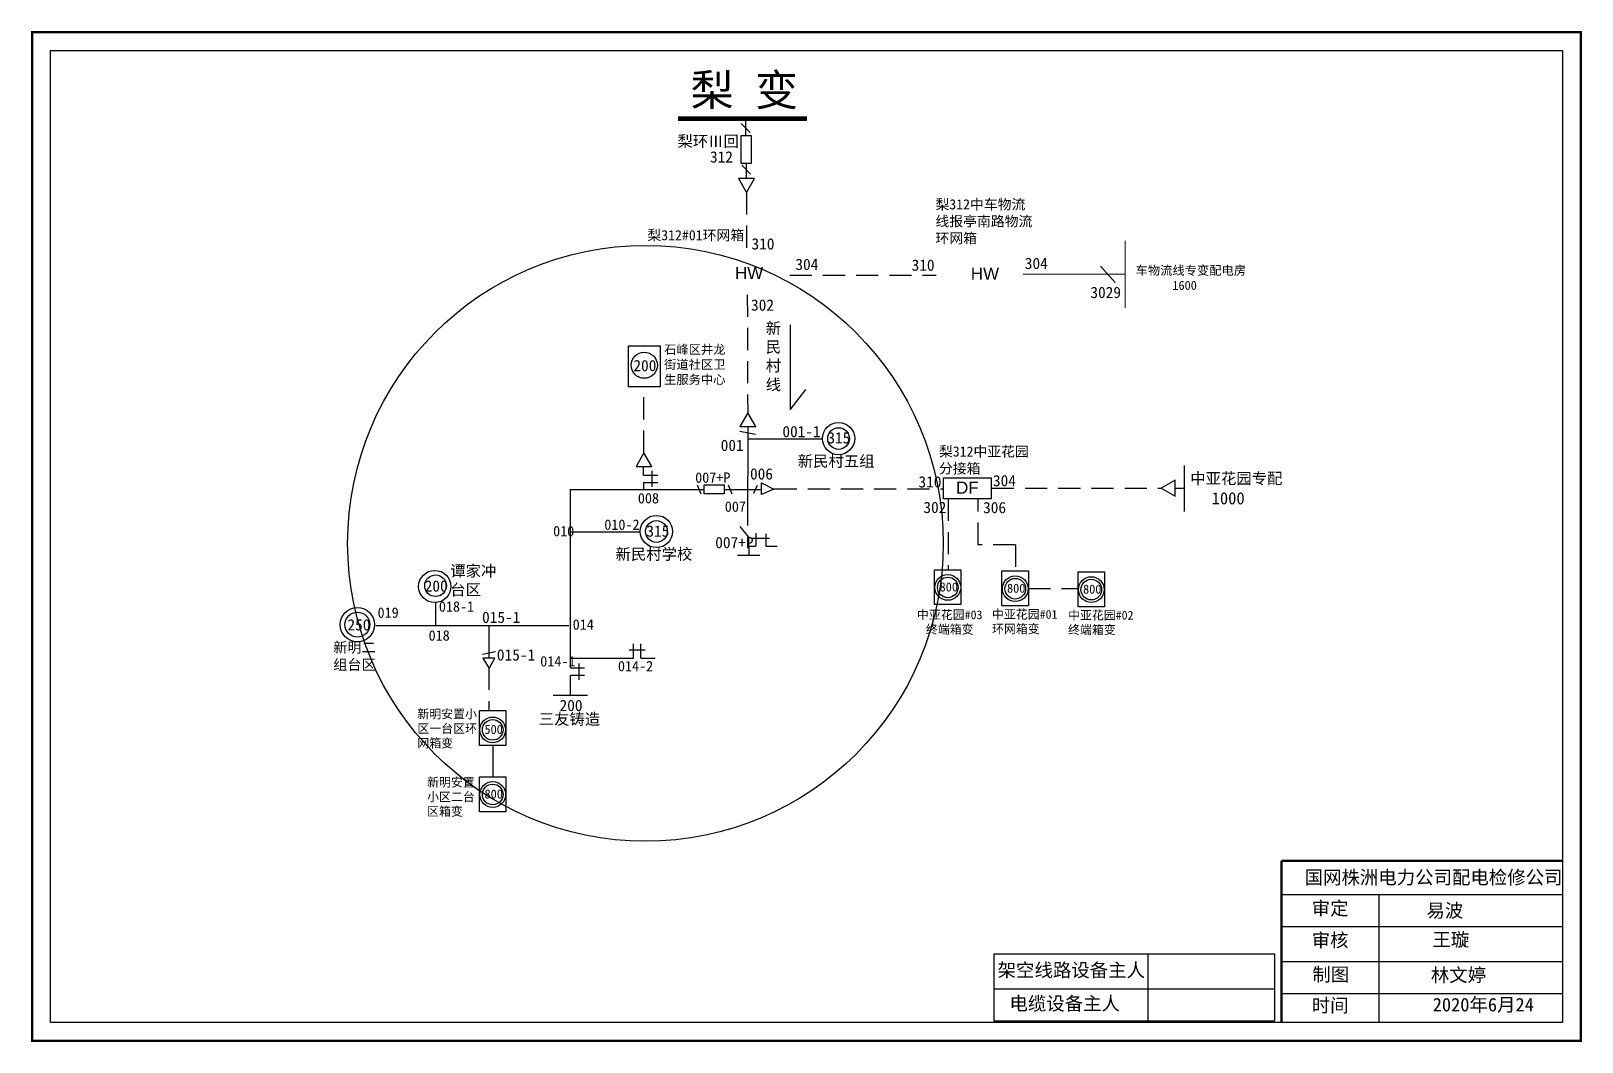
# Model space of a CAD drawing. Extents: x 0 to 344, y 0 to 224.
import ezdxf

# ---------------------------------------------------------------- set-up
doc = ezdxf.new("R2010")
doc.units = 0
doc.header["$LTSCALE"] = 0.774411
doc.linetypes.add('ACAD_ISO02W100', pattern=[15, 12, -3])
doc.linetypes.add('DASHED2', pattern=[9.525, 6.35, -3.175])
doc.layers.get('0').update_dxf_attribs({"linetype": 'CONTINUOUS'})
for name, color, linetype in [('0-RefEdit0', 7, 'CONTINUOUS'), ('Layer2', 1, 'CONTINUOUS'), ('MiniCADViewLayer', 7, 'CONTINUOUS')]:
    doc.layers.add(name, color=color, linetype=linetype)
doc.styles.add('SimSun_txtstyle_2.50_0_0', font='simsun.ttc', dxfattribs={"height": 2.5})
doc.styles.get("Standard").update_dxf_attribs({"font": 'simsun.ttc', "height": 2.5})
doc.styles.add('字体', font='simkai_0.ttf', dxfattribs={"height": 2.5})
doc.styles.add('新宋体_txtstyle_2.00_0_0', font='', dxfattribs={"height": 2})
doc.styles.add('楷体_GB2312_txtstyle_3.00_0_0', font='simkai_0.ttf', dxfattribs={"height": 3})
doc.styles.get('新宋体_txtstyle_2.00_0_0').set_extended_font_data('新宋体')

msp = doc.modelspace()

# ---------------------------------------------------------------- linework, layer by layer
at = {"linetype": 'Continuous'}
for p, q in [((159.37, 201.73), (157.39, 203.72)), ((159.46, 192.44), (157.48, 194.42)), ((158.8, 136.4), (158.79, 114.44)), ((135.7, 125.62), (135.7, 127.54)), ((135.7, 125.62), (138.83, 125.62)), ((135.7, 124.01), (138.83, 124.01)), ((135.7, 124.01), (135.7, 122.42)), ((137.55, 126.61), (137.55, 123.02)), ((119.44, 82.84), (119.44, 122.41)), ((255.66, 122.64), (253.73, 122.64)), ((157.06, 114.23), (159.01, 111.84)), ((159.01, 111.84), (159.04, 107.92)), ((156.56, 107.83), (161.52, 107.83)), ((89.49, 97.37), (89.49, 92.08)), ((119.05, 92.14), (76.24, 92.14)), ((277.37, 32.51), (339.74, 32.51)), ((299.02, 32.5), (299.02, 4.17)), ((277.37, 25.41), (339.74, 25.41)), ((213.45, 19.32), (275.81, 19.32)), ((213.45, 19.32), (213.45, 4.46)), ((247.65, 19.32), (247.65, 4.46)), ((275.81, 19.32), (275.81, 4.46)), ((277.37, 17.65), (339.74, 17.65)), ((213.45, 11.57), (275.81, 11.57)), ((277.37, 10.55), (339.74, 10.55)), ((213.45, 4.46), (275.81, 4.46))]:
    msp.add_line(p, q, dxfattribs=at)
at = {"linetype": 'ACAD_ISO02W100'}
msp.add_line((158.4, 201.11), (158.39, 204.45), dxfattribs=at)
at = {"color": 0, "linetype": 'Continuous'}
for p, q in [((158.49, 194.83), (158.49, 191.47)), ((168.21, 158.97), (168.21, 140.25)), ((168.21, 140.1), (171.7, 144.65)), ((158.81, 133.68), (175.37, 133.68)), ((255.72, 127.77), (255.72, 117.54)), ((99.87, 85.85), (102.77, 86.45)), ((132.46, 86.87), (136.04, 86.87)), ((133.44, 85.01), (133.44, 88.14)), ((135.05, 85.01), (135.05, 88.14)), ((119.43, 82.81), (122.56, 82.81)), ((119.44, 84.99), (133.43, 84.99)), ((121.29, 83.79), (121.29, 80.21)), ((135.04, 84.98), (138.25, 84.98)), ((119.43, 81.2), (122.56, 81.2))]:
    msp.add_line(p, q, dxfattribs=at)
at = {"color": 7, "linetype": 'Continuous', "lineweight": 0, "ltscale": 1.250619}
for p, q in [((242.61, 177.66), (242.61, 162.78)), ((220.02, 170.22), (242.61, 170.22)), ((237.15, 172.03), (240.4, 168.41))]:
    msp.add_line(p, q, dxfattribs=at)
at = {"linetype": 'DASHED2'}
for p, q in [((158.71, 165.68), (158.8, 139.36)), ((135.77, 130.61), (135.77, 145.21))]:
    msp.add_line(p, q, dxfattribs=at)
at = {"color": 0}
for p, q in [((202.26, 125.02), (212.89, 125.02)), ((202.26, 120.36), (202.26, 125.02)), ((212.89, 125.02), (212.89, 120.36)), ((212.89, 120.36), (202.26, 120.36)), ((119.44, 113.06), (134.87, 113.04)), ((101.36, 85.02), (101.36, 92.29)), ((115.59, 76.74), (123.2, 76.74))]:
    msp.add_line(p, q, dxfattribs=at)
at = {"color": 7, "ltscale": 2}
for p, q in [((147.57, 123.48), (148.39, 121.47)), ((154.45, 123.48), (155.26, 121.47))]:
    msp.add_line(p, q, dxfattribs=at)
at = {"linetype": 'Continuous', "ltscale": 2}
for p, q in [((161.89, 121.31), (161.89, 123.91)), ((161.89, 123.91), (164.64, 122.54)), ((164.64, 122.54), (161.89, 121.31))]:
    msp.add_line(p, q, dxfattribs=at)
at = {"color": 0, "linetype": 'DASHED2'}
for p, q in [((164.77, 122.57), (202.29, 122.57)), ((213.03, 122.7), (250.61, 122.7)), ((203.3, 120.36), (203.3, 104.64)), ((210.02, 110.16), (210.02, 120.36)), ((218.27, 110.16), (210.02, 110.16)), ((218.27, 110.16), (218.27, 104.35)), ((221.14, 100.48), (232.17, 100.48)), ((101.34, 82.85), (101.34, 73.38))]:
    msp.add_line(p, q, dxfattribs=at)
msp.add_line((119.39, 81.15), (119.39, 76.74))
at = {"linetype": 'Continuous', "const_width": 0.5}
msp.add_lwpolyline([(-0.12, 223.98), (343.85, 223.98), (343.85, 0.02), (-0.12, 0.02)], close=True, dxfattribs=at)
at = {"linetype": 'Continuous'}
for points in [[(3.93, 219.94), (339.81, 219.94), (339.81, 4.06), (3.93, 4.06)], [(159.61, 201.06), (159.61, 194.8), (157.39, 194.8), (157.39, 201.06)], [(132.33, 154.33), (139.39, 154.33), (139.39, 145.21), (132.33, 145.21)]]:
    msp.add_lwpolyline(points, close=True, dxfattribs=at)
for points, const_width in [([(143.35, 204.79), (171.97, 204.79)], 1), ([(277.34, 40.01), (277.34, 4.28)], 0.5), ([(277.37, 40.01), (339.74, 40.01)], 0.5)]:
    msp.add_lwpolyline(points, dxfattribs=dict(at, const_width=const_width))
at = {"color": 7}
for points in [[(158.56, 188.41), (160.33, 191.48), (156.79, 191.48)], [(158.86, 139.47), (157.09, 136.4), (160.64, 136.4)], [(135.77, 130.61), (134, 127.54), (137.54, 127.54)], [(250.66, 122.71), (253.73, 120.94), (253.73, 124.49)], [(153.57, 121.47), (149.14, 121.47), (149.14, 123.47), (153.57, 123.47)]]:
    msp.add_lwpolyline(points, close=True, dxfattribs=at)
at = {"color": 0}
msp.add_lwpolyline([(100.01, 85.01), (101.37, 82.72), (102.67, 85.01)], close=True, dxfattribs=at)
at = {"color": 1, "linetype": 'Continuous'}
msp.add_circle((136.1, 110.48), 66.15, dxfattribs=at)
at = {"linetype": 'Continuous'}
for centre, radius in [((135.84, 150.03), 2.9), ((178.99, 133.74), 3.58), ((178.99, 133.74), 2.41), ((138.53, 113.11), 3.58), ((138.53, 113.11), 2.41), ((89.3, 100.9), 3.58), ((89.48, 101.08), 2.41)]:
    msp.add_circle(centre, radius, dxfattribs=at)
at = {"color": 0, "linetype": 'Continuous'}
for centre, radius in [((203.25, 100.69), 2.86), ((203.25, 100.69), 2.29), ((218.23, 100.41), 2.86), ((218.23, 100.41), 2.29), ((235.12, 100.21), 2.86), ((235.12, 100.21), 2.29), ((102.17, 69.06), 2.86), ((102.17, 69.06), 2.29), ((102.18, 54.72), 2.86), ((102.18, 54.72), 2.29)]:
    msp.add_circle(centre, radius, dxfattribs=at)
at = {"color": 7}
for radius in [3.82, 2.76]:
    msp.add_circle((72.12, 92.43), radius, dxfattribs=at)
at = {"layer": '0-RefEdit0', "ltscale": 2}
msp.add_line((157.03, 135.38), (160.56, 134.7), dxfattribs=at)
at = {"layer": '0-RefEdit0', "linetype": 'ByBlock', "ltscale": 2}
for p, q in [((159.02, 122.47), (161.76, 122.47)), ((160.9, 123.36), (160.12, 121.57))]:
    msp.add_line(p, q, dxfattribs=at)
at = {"layer": '0-RefEdit0', "color": 0, "linetype": 'ByBlock', "ltscale": 2}
msp.add_line((102.23, 65.55), (102.23, 58.66), dxfattribs=at)
for points in [[(200.31, 104.63), (206.17, 104.63), (206.17, 96.87), (200.31, 96.87)], [(215.28, 104.35), (221.14, 104.35), (221.14, 96.59), (215.28, 96.59)], [(232.17, 104.15), (238.03, 104.15), (238.03, 96.39), (232.17, 96.39)], [(99.24, 73.36), (105.1, 73.36), (105.1, 65.6), (99.24, 65.6)], [(99.24, 58.66), (105.1, 58.66), (105.1, 50.9), (99.24, 50.9)]]:
    msp.add_lwpolyline(points, close=True, dxfattribs=at)
at = {"layer": 'Layer2', "color": 7, "linetype": 'Continuous'}
for p, q in [((119.3, 122.43), (149.14, 122.41)), ((153.56, 122.43), (158.78, 122.43)), ((159.9, 111.6), (163.67, 111.6)), ((160.68, 109.87), (160.67, 112.76)), ((162.87, 112.56), (162.87, 109.91)), ((159.03, 109.87), (160.6, 109.86)), ((162.87, 109.87), (165.37, 109.87))]:
    msp.add_line(p, q, dxfattribs=at)
at = {"layer": 'MiniCADViewLayer', "color": 0, "linetype": 'DASHED2'}
for p, q in [((158.56, 188.41), (158.56, 174.42)), ((168.15, 170.06), (200.68, 170.06))]:
    msp.add_line(p, q, dxfattribs=at)

# ---------------------------------------------------------------- texts
at = {"linetype": 'Continuous', "attachment_point": 1}
for s, insert, char_height, width, style in [('梨 变', (146.14, 214.64), 7, 28.4432, '字体'), ('304', (220.36, 173.89), 2.5, 5.6554, 'SimSun_txtstyle_2.50_0_0'), ('3029', (234.92, 167.44), 2.5, 5.6554, 'SimSun_txtstyle_2.50_0_0'), ('{\\fSimSun|b0|i0|c134|p2;国网株洲电力公司配电检修公司}', (282.5, 37.82), 3, 82.0179, '字体'), ('审定', (284.07, 30.95), 3, 23.4615, '字体'), ('{\\fSimSun|b0|i0|c134|p2;易波}', (309.56, 30.45), 3, 23.4615, '字体'), ('审核', (284.07, 23.88), 3, 23.4615, '字体'), ('架空线路设备主人', (214.32, 17.23), 3, 58.56, '字体'), ('制图', (284.23, 16.26), 3, 23.4615, '字体'), ('电缆设备主人', (216.94, 9.81), 3, 58.56, '字体'), ('时间', (284.07, 9.38), 3, 23.4615, '字体')]:
    msp.add_mtext(s, dxfattribs=dict(at, insert=insert, char_height=char_height, width=width, style=style))
at = {"color": 0, "linetype": 'Continuous', "attachment_point": 1}
for s, insert, char_height, width in [('梨环Ⅲ回', (143.21, 201.01), 2.5, 21.9546), ('312', (150.43, 197.53), 2.5, 5.6554), ('{\\fArial|b0|i0|c0|p32;DF}', (205.09, 124.2), 2.6974, 6.102), ('1000', (261.85, 121.84), 2.697, 6.102)]:
    msp.add_mtext(s, dxfattribs=dict(at, insert=insert, char_height=char_height, width=width))
at = {"color": 7, "true_color": 0xffffff, "char_height": 2.5, "width": 22.6637, "attachment_point": 1, "style": '字体'}
for s, insert in [('{\\H0.9015x;梨312中车物流线报亭南路物流环网箱}', (200.51, 186.88)), ('{\\H0.9015x;梨312#01环网箱}', (136.53, 180.03))]:
    msp.add_mtext(s, dxfattribs=dict(at, insert=insert))
at = {"linetype": 'Continuous', "char_height": 2.5, "width": 5.6554, "attachment_point": 1}
for s, insert in [('310', (159.65, 178.23)), ('304', (169.4, 173.67)), ('310', (195.21, 173.51)), ('200', (133.42, 151.2)), ('315', (176.5, 135.17)), ('310', (196.74, 125.38)), ('304', (213.28, 125.64)), ('302', (197.83, 119.71)), ('306', (211.09, 119.67)), ('315', (136.3, 114.46)), ('200', (87.07, 102.26))]:
    msp.add_mtext(s, dxfattribs=dict(at, insert=insert))
at = {"color": 7, "linetype": 'Continuous', "lineweight": 0, "ltscale": 1.787006, "insert": (244.96, 172.1), "char_height": 2, "attachment_point": 1, "style": '新宋体_txtstyle_2.00_0_0'}
msp.add_mtext('车物流线专变配电房^M^J      1600', dxfattribs=at)
at = {"color": 7, "linetype": 'Continuous', "true_color": 0xffffff, "attachment_point": 1}
for s, insert, char_height, width in [('{\\fArial|b0|i0|c0|p32;HW}', (155.98, 171.87), 2.6974, 6.102), ('{\\fArial|b0|i0|c0|p32;HW}', (208.37, 171.72), 2.6974, 6.102), ('302', (159.55, 164.64), 2.5, 5.6554), ('001-1', (166.51, 136.55), 2.5, 5.6554), ('006', (159.32, 127.15), 2.5, 5.6554), ('007+P', (151.6, 111.9), 2.5, 5.6554), ('200', (117.02, 75.74), 2.5, 5.6554)]:
    msp.add_mtext(s, dxfattribs=dict(at, insert=insert, char_height=char_height, width=width))
at = {"color": 7, "char_height": 2.5, "attachment_point": 1, "style": '字体'}
for s, insert, width in [('{\\fSimSun|b0|i0|c134|p2;新民村线}', (162.81, 159.5), 4.2739), ('{\\H0.9015x;梨312中亚花园分接箱}', (201.28, 132), 22.6637), ('新民村五组', (169.92, 129.98), 22.6637), ('{\\fSimSun|b0|i0|c134|p2;中亚花园专配}', (257.11, 126.15), 22.6637), ('新民村学校', (129.46, 109.35), 22.6637)]:
    msp.add_mtext(s, dxfattribs=dict(at, insert=insert, width=width))
at = {"attachment_point": 1, "style": '字体'}
for s, insert, char_height, width in [('{\\fSimSun|b0|i0|c134|p2;石峰区井龙\\P街道社区卫\\P生服务中心}', (140.24, 154.54), 2, 32.4222), ('谭家冲台区', (92.75, 105.61), 2.5, 13.1119)]:
    msp.add_mtext(s, dxfattribs=dict(at, insert=insert, char_height=char_height, width=width))
at = {"color": 7, "true_color": 0xffffff, "attachment_point": 1}
for s, insert, char_height, width in [('001', (152.81, 133.5), 2.5, 9.5925), ('007+P', (147.14, 126.23), 2.3, 4.8377), ('008', (134.41, 121.65), 2.3, 4.8377), ('007', (153.72, 119.79), 2.3, 4.8377), ('010', (115.59, 114.34), 2.3, 16.116), ('010-2', (126.96, 115.78), 2.3, 16.116), ('018-1', (90.22, 97.61), 2.3, 16.116), ('019', (76.6, 96.25), 2.3, 16.116), ('014', (119.94, 93.61), 2.3, 16.116), ('018', (87.94, 91.18), 2.3, 16.116), ('新明二组台区', (66.76, 88.53), 2.3, 12.3604), ('014-1', (112.73, 85.44), 2.3, 16.116), ('014-2', (129.99, 84.38), 2.3, 16.116)]:
    msp.add_mtext(s, dxfattribs=dict(at, insert=insert, char_height=char_height, width=width))
at = {"color": 0, "char_height": 2, "width": 3.8702, "attachment_point": 1}
for s, insert in [('800', (201.43, 101.8)), ('800', (216.4, 101.52)), ('800', (233.29, 101.32)), ('500', (100.34, 70.17)), ('800', (100.36, 55.83))]:
    msp.add_mtext(s, dxfattribs=dict(at, insert=insert))
at = {"color": 0, "linetype": 'Continuous', "char_height": 1.9397, "width": 16.5864, "style": '字体'}
for s, insert, attachment_point in [('中亚花园#03终端箱变', (203.68, 92.89), 5), ('中亚花园#01环网箱变', (213.07, 95.68), 1), ('中亚花园#02终端箱变', (229.96, 95.49), 1)]:
    msp.add_mtext(s, dxfattribs=dict(at, insert=insert, attachment_point=attachment_point))
at = {"color": 7, "linetype": 'Continuous', "true_color": 0xffffff, "attachment_point": 1}
for s, insert, char_height, width, style in [('新明安置小区一台区环网箱变', (85.45, 73.55), 1.9397, 13.3354, '字体'), ('新明安置小区二台区箱变', (87.6, 58.39), 1.9397, 11.9918, '字体'), ('{\\fSimSun|b0|i0|c134|p2;王璇}', (310.88, 24.01), 3, 23.4615, '字体'), ('{\\fSimSun|b0|i0|c134|p2;林文婷}', (310.53, 16.14), 3, 23.4615, '字体'), ('2020{\\fSimSun|b0|i0|c134|p2;年6月24}', (310.95, 9.55), 3, 23.4615, '楷体_GB2312_txtstyle_3.00_0_0')]:
    msp.add_mtext(s, dxfattribs=dict(at, insert=insert, char_height=char_height, width=width, style=style))
at = {"color": 0, "insert": (112.41, 72.72), "char_height": 2.5, "width": 28.1368, "attachment_point": 1, "style": '字体'}
msp.add_mtext('三友铸造', dxfattribs=at)
at = {"layer": 'Layer2', "color": 7, "linetype": 'Continuous', "insert": (69.91, 93.65), "char_height": 2.5, "width": 3.6373, "attachment_point": 1}
msp.add_mtext('250', dxfattribs=at)
at = {"layer": 'Layer2', "color": 18, "linetype": 'Continuous', "true_color": 0x000000, "char_height": 2.5, "width": 9.8573, "attachment_point": 1}
for insert in [(99.81, 95.31), (103.1, 86.96)]:
    msp.add_mtext('015-1', dxfattribs=dict(at, insert=insert))

doc.saveas('drawing.dxf')
